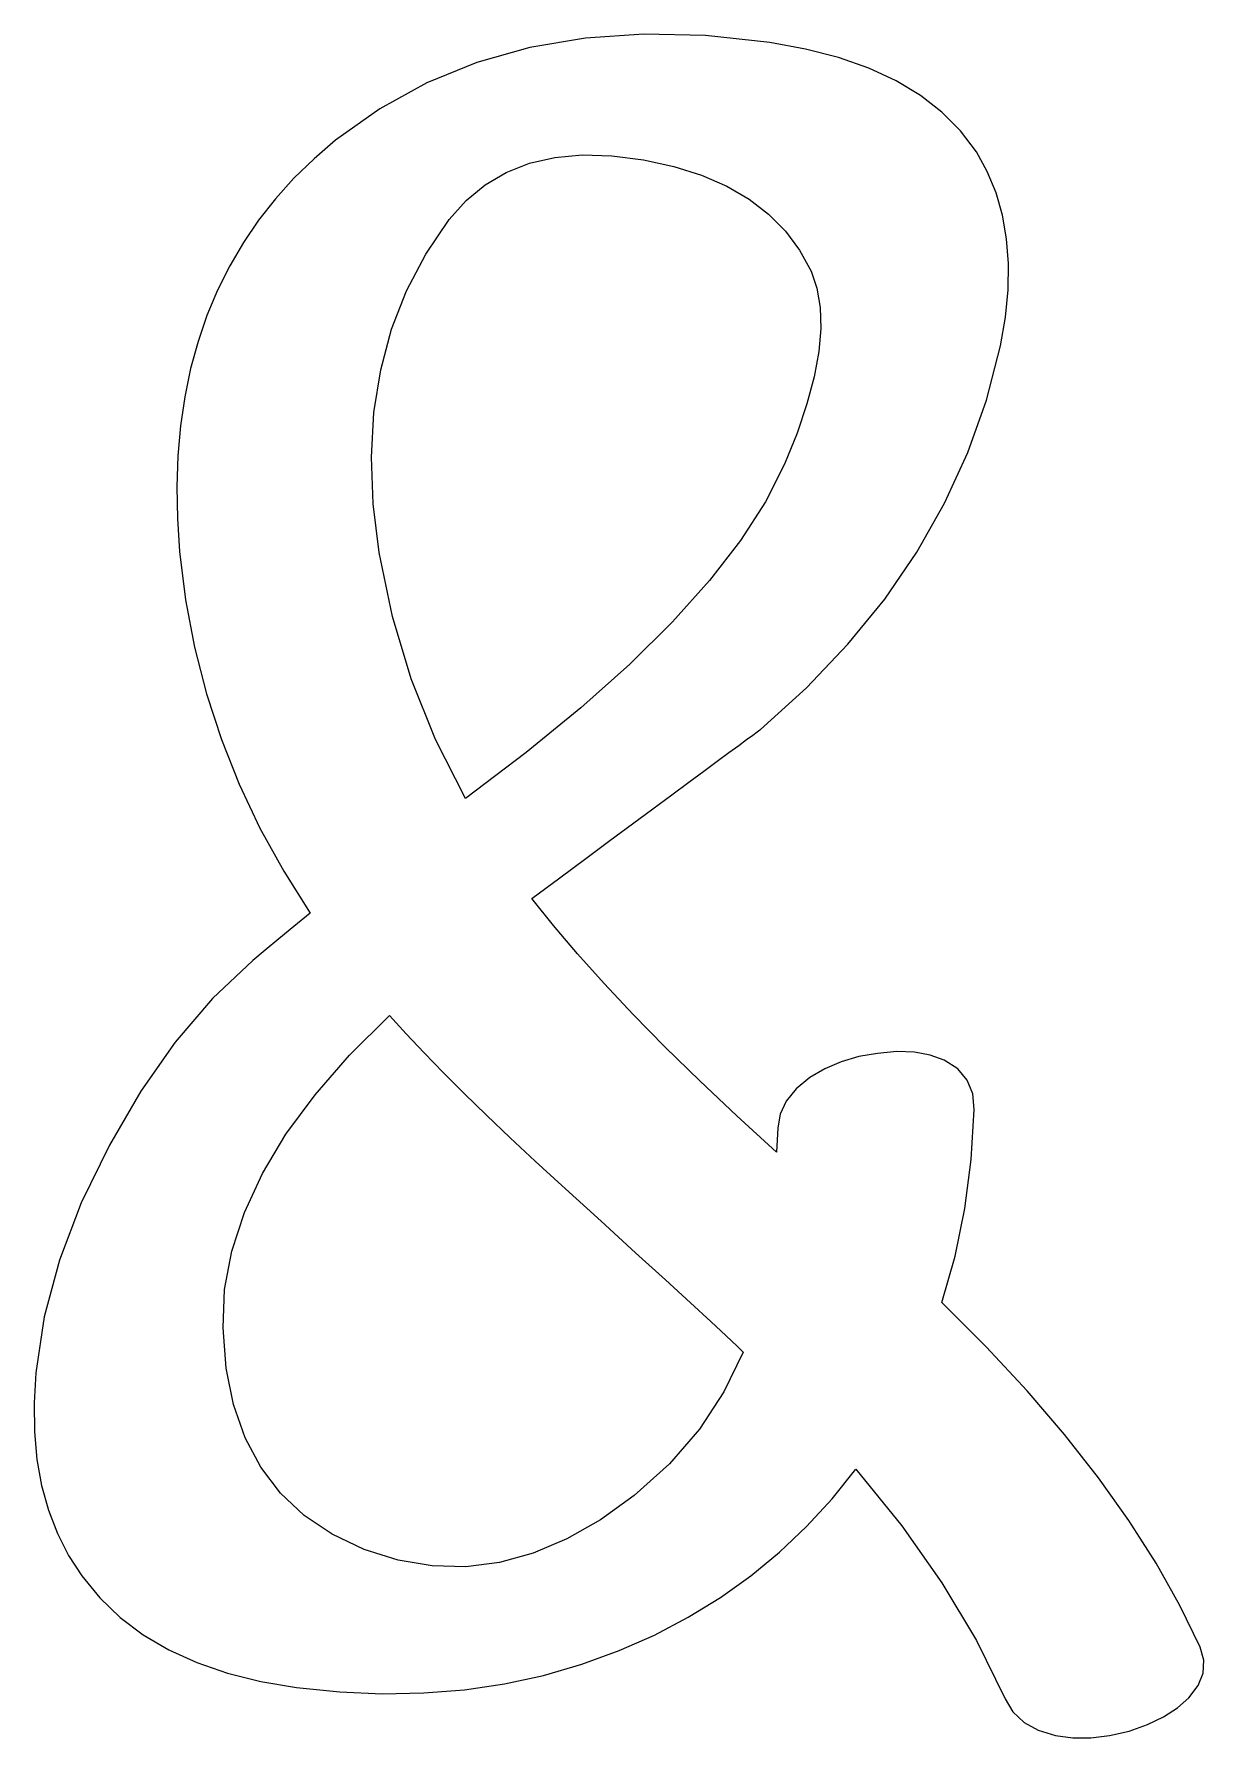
# Model space of a CAD drawing. Extents: x 0 to 14.2, y -0.7 to 19.9.
import ezdxf

# ---------------------------------------------------------------- set-up
doc = ezdxf.new("R2010")
doc.units = 0
doc.layers.get('0').update_dxf_attribs({"linetype": 'CONTINUOUS'})

msp = doc.modelspace()

# ---------------------------------------------------------------- linework, layer by layer
at = {"color": 0}
for p, q in [((6.674, 19.861), (6, 19.747)), ((7.382, 19.909), (6.674, 19.861)), ((8.125, 19.89), (7.382, 19.909)), ((8.903, 19.806), (8.125, 19.89)), ((9.337, 19.727), (8.903, 19.806)), ((6, 19.747), (5.361, 19.566)), ((9.736, 19.624), (9.337, 19.727)), ((10.101, 19.496), (9.736, 19.624)), ((5.361, 19.566), (4.757, 19.319)), ((10.431, 19.344), (10.101, 19.496)), ((4.757, 19.319), (4.187, 19.005)), ((10.726, 19.166), (10.431, 19.344)), ((10.986, 18.964), (10.726, 19.166)), ((4.187, 19.005), (3.653, 18.625)), ((11.212, 18.738), (10.986, 18.964)), ((3.653, 18.625), (3.392, 18.401)), ((11.403, 18.486), (11.212, 18.738)), ((3.392, 18.401), (3.149, 18.165)), ((5.716, 18.237), (5.997, 18.347)), ((5.997, 18.347), (6.303, 18.418)), ((6.303, 18.418), (6.635, 18.448)), ((6.635, 18.448), (6.992, 18.438)), ((6.992, 18.438), (7.375, 18.389)), ((7.375, 18.389), (7.744, 18.307)), ((11.535, 18.246), (11.403, 18.486)), ((3.149, 18.165), (2.926, 17.917)), ((5.461, 18.087), (5.716, 18.237)), ((7.744, 18.307), (8.08, 18.201)), ((8.08, 18.201), (8.383, 18.069)), ((11.64, 17.99), (11.535, 18.246)), ((5.232, 17.897), (5.461, 18.087)), ((8.383, 18.069), (8.653, 17.913)), ((11.717, 17.72), (11.64, 17.99)), ((2.926, 17.917), (2.722, 17.658)), ((5.028, 17.667), (5.232, 17.897)), ((8.653, 17.913), (8.89, 17.732)), ((8.89, 17.732), (9.094, 17.527)), ((11.767, 17.434), (11.717, 17.72)), ((2.722, 17.658), (2.537, 17.387)), ((4.744, 17.248), (5.028, 17.667)), ((9.094, 17.527), (9.265, 17.297)), ((2.537, 17.387), (2.372, 17.106)), ((11.79, 17.133), (11.767, 17.434)), ((2.372, 17.106), (2.225, 16.812)), ((4.511, 16.806), (4.744, 17.248)), ((9.265, 17.297), (9.403, 17.042)), ((11.786, 16.817), (11.79, 17.133)), ((9.403, 17.042), (9.474, 16.835)), ((2.225, 16.812), (2.097, 16.507)), ((4.329, 16.339), (4.511, 16.806)), ((9.474, 16.835), (9.513, 16.604)), ((11.754, 16.485), (11.786, 16.817)), ((2.097, 16.507), (1.989, 16.19)), ((9.513, 16.604), (9.521, 16.349)), ((11.694, 16.139), (11.754, 16.485)), ((4.198, 15.847), (4.329, 16.339)), ((9.521, 16.349), (9.497, 16.069)), ((1.989, 16.19), (1.899, 15.863)), ((11.524, 15.483), (11.694, 16.139)), ((9.497, 16.069), (9.441, 15.766)), ((1.899, 15.863), (1.829, 15.523)), ((4.117, 15.332), (4.198, 15.847)), ((9.441, 15.766), (9.353, 15.438)), ((1.829, 15.523), (1.778, 15.172)), ((11.3, 14.849), (11.524, 15.483)), ((4.088, 14.792), (4.117, 15.332)), ((9.353, 15.438), (9.234, 15.085)), ((1.778, 15.172), (1.746, 14.809)), ((9.234, 15.085), (9.083, 14.708)), ((11.019, 14.237), (11.3, 14.849)), ((1.746, 14.809), (1.733, 14.435)), ((4.109, 14.227), (4.088, 14.792)), ((9.083, 14.708), (8.853, 14.253)), ((1.733, 14.435), (1.739, 14.05)), ((4.181, 13.639), (4.109, 14.227)), ((8.853, 14.253), (8.55, 13.784)), ((10.684, 13.646), (11.019, 14.237)), ((1.739, 14.05), (1.764, 13.653)), ((1.764, 13.653), (1.837, 13.068)), ((4.339, 12.865), (4.181, 13.639)), ((8.55, 13.784), (8.176, 13.3)), ((10.294, 13.077), (10.684, 13.646)), ((8.176, 13.3), (7.729, 12.802)), ((1.837, 13.068), (1.946, 12.494)), ((9.848, 12.53), (10.294, 13.077)), ((4.566, 12.111), (4.339, 12.865)), ((7.729, 12.802), (7.21, 12.29)), ((1.946, 12.494), (2.091, 11.931)), ((9.347, 12.004), (9.848, 12.53)), ((7.21, 12.29), (6.62, 11.763)), ((4.86, 11.379), (4.566, 12.111)), ((8.792, 11.5), (9.347, 12.004)), ((2.091, 11.931), (2.271, 11.379)), ((6.62, 11.763), (5.957, 11.222)), ((2.271, 11.379), (2.487, 10.837)), ((5.222, 10.667), (4.86, 11.379)), ((8.528, 11.307), (8.624, 11.378)), ((8.624, 11.378), (8.699, 11.432)), ((8.699, 11.432), (8.752, 11.471)), ((8.752, 11.471), (8.783, 11.494)), ((8.783, 11.494), (8.792, 11.5)), ((5.957, 11.222), (5.222, 10.667)), ((8.269, 11.116), (8.409, 11.22)), ((8.409, 11.22), (8.528, 11.307)), ((7.924, 10.861), (8.108, 10.997)), ((8.108, 10.997), (8.269, 11.116)), ((2.487, 10.837), (2.738, 10.306)), ((7.718, 10.709), (7.924, 10.861)), ((7.242, 10.357), (7.491, 10.541)), ((7.491, 10.541), (7.718, 10.709)), ((2.738, 10.306), (3.025, 9.787)), ((6.971, 10.156), (7.242, 10.357)), ((6.679, 9.94), (6.971, 10.156)), ((6.364, 9.707), (6.679, 9.94)), ((3.025, 9.787), (3.347, 9.278)), ((6.028, 9.458), (6.364, 9.707)), ((3.347, 9.278), (3.148, 9.117)), ((6.287, 9.131), (6.028, 9.458)), ((3.148, 9.117), (2.965, 8.969)), ((6.577, 8.787), (6.287, 9.131)), ((2.965, 8.969), (2.8, 8.832)), ((2.653, 8.708), (2.164, 8.246)), ((2.8, 8.832), (2.653, 8.708)), ((6.9, 8.428), (6.577, 8.787)), ((2.164, 8.246), (1.712, 7.719)), ((7.253, 8.052), (6.9, 8.428)), ((3.821, 7.56), (4.306, 8.042)), ((4.306, 8.042), (4.505, 7.821)), ((7.639, 7.66), (7.253, 8.052)), ((1.712, 7.719), (1.296, 7.128)), ((4.505, 7.821), (4.722, 7.59)), ((8.056, 7.253), (7.639, 7.66)), ((3.404, 7.082), (3.821, 7.56)), ((4.722, 7.59), (4.957, 7.349)), ((9.767, 7.483), (9.57, 7.398)), ((9.98, 7.544), (9.767, 7.483)), ((10.208, 7.583), (9.98, 7.544)), ((10.441, 7.604), (10.208, 7.583)), ((10.653, 7.597), (10.441, 7.604)), ((10.844, 7.562), (10.653, 7.597)), ((11.014, 7.5), (10.844, 7.562)), ((11.177, 7.395), (11.014, 7.5)), ((4.957, 7.349), (5.208, 7.097)), ((8.505, 6.829), (8.056, 7.253)), ((9.389, 7.292), (9.224, 7.155)), ((9.57, 7.398), (9.389, 7.292)), ((11.292, 7.26), (11.177, 7.395)), ((11.358, 7.096), (11.292, 7.26)), ((1.296, 7.128), (0.917, 6.472)), ((3.052, 6.605), (3.404, 7.082)), ((5.208, 7.097), (5.477, 6.835)), ((9.104, 7.007), (9.03, 6.849)), ((9.224, 7.155), (9.104, 7.007)), ((11.375, 6.903), (11.358, 7.096)), ((5.477, 6.835), (5.764, 6.562)), ((8.986, 6.389), (8.505, 6.829)), ((9.03, 6.849), (9, 6.681)), ((11.34, 6.299), (11.375, 6.903)), ((2.767, 6.132), (3.052, 6.605)), ((9, 6.681), (8.986, 6.389)), ((0.917, 6.472), (0.575, 5.774)), ((5.764, 6.562), (6.068, 6.28)), ((6.068, 6.28), (6.389, 5.986)), ((11.264, 5.708), (11.34, 6.299)), ((2.549, 5.661), (2.767, 6.132)), ((6.389, 5.986), (6.864, 5.554)), ((0.575, 5.774), (0.312, 5.083)), ((2.397, 5.193), (2.549, 5.661)), ((11.146, 5.132), (11.264, 5.708)), ((6.864, 5.554), (7.281, 5.173)), ((2.311, 4.727), (2.397, 5.193)), ((7.281, 5.173), (7.641, 4.844)), ((0.312, 5.083), (0.13, 4.399)), ((10.986, 4.569), (11.146, 5.132)), ((7.641, 4.844), (7.944, 4.566)), ((2.292, 4.264), (2.311, 4.727)), ((7.944, 4.566), (8.19, 4.34)), ((11.521, 4.033), (10.986, 4.569)), ((0.13, 4.399), (0.028, 3.722)), ((8.19, 4.34), (8.378, 4.166)), ((2.331, 3.778), (2.292, 4.264)), ((8.378, 4.166), (8.51, 4.043)), ((8.583, 3.972), (8.35, 3.489)), ((8.51, 4.043), (8.583, 3.972)), ((12.015, 3.502), (11.521, 4.033)), ((0.028, 3.722), (0.006, 3.356)), ((2.419, 3.336), (2.331, 3.778)), ((0.006, 3.356), (0.01, 3.006)), ((2.558, 2.936), (2.419, 3.336)), ((8.35, 3.489), (8.052, 3.038)), ((12.467, 2.974), (12.015, 3.502)), ((0.01, 3.006), (0.041, 2.673)), ((2.747, 2.58), (2.558, 2.936)), ((8.052, 3.038), (7.69, 2.621)), ((12.879, 2.451), (12.467, 2.974)), ((0.041, 2.673), (0.097, 2.358)), ((2.985, 2.266), (2.747, 2.58)), ((7.69, 2.621), (7.264, 2.236)), ((9.657, 2.196), (9.944, 2.556)), ((9.944, 2.556), (10.5, 1.872)), ((0.097, 2.358), (0.18, 2.059)), ((13.248, 1.933), (12.879, 2.451)), ((3.273, 1.996), (2.985, 2.266)), ((7.264, 2.236), (6.857, 1.943)), ((9.349, 1.861), (9.657, 2.196)), ((0.18, 2.059), (0.288, 1.777)), ((3.612, 1.768), (3.273, 1.996)), ((6.857, 1.943), (6.451, 1.711)), ((9.021, 1.55), (9.349, 1.861)), ((10.5, 1.872), (10.986, 1.181)), ((13.577, 1.418), (13.248, 1.933)), ((0.288, 1.777), (0.423, 1.512)), ((4, 1.583), (3.612, 1.768)), ((6.451, 1.711), (6.043, 1.539)), ((0.423, 1.512), (0.583, 1.264)), ((4.41, 1.454), (4, 1.583)), ((4.819, 1.385), (4.41, 1.454)), ((6.043, 1.539), (5.635, 1.427)), ((8.674, 1.264), (9.021, 1.55)), ((0.583, 1.264), (0.8, 1)), ((5.227, 1.376), (4.819, 1.385)), ((5.635, 1.427), (5.227, 1.376)), ((8.306, 1.002), (8.674, 1.264)), ((13.865, 0.908), (13.577, 1.418)), ((10.986, 1.181), (11.403, 0.483)), ((0.8, 1), (1.048, 0.763)), ((7.918, 0.764), (8.306, 1.002)), ((14.111, 0.403), (13.865, 0.908)), ((1.048, 0.763), (1.326, 0.554)), ((7.511, 0.55), (7.918, 0.764)), ((1.326, 0.554), (1.635, 0.372)), ((7.083, 0.361), (7.511, 0.55)), ((11.403, 0.483), (11.75, -0.222)), ((1.635, 0.372), (1.975, 0.217)), ((1.975, 0.217), (2.346, 0.089)), ((6.63, 0.196), (7.083, 0.361)), ((14.155, 0.245), (14.111, 0.403)), ((14.146, 0.09), (14.155, 0.245)), ((2.346, 0.089), (2.748, -0.011)), ((5.695, -0.04), (6.167, 0.062)), ((6.167, 0.062), (6.63, 0.196)), ((14.085, -0.061), (14.146, 0.09)), ((2.748, -0.011), (3.181, -0.083)), ((3.181, -0.083), (3.703, -0.137)), ((3.703, -0.137), (4.216, -0.16)), ((4.216, -0.16), (4.719, -0.151)), ((4.719, -0.151), (5.212, -0.111)), ((5.212, -0.111), (5.695, -0.04)), ((13.972, -0.208), (14.085, -0.061)), ((11.75, -0.222), (11.845, -0.38)), ((11.845, -0.38), (11.979, -0.507)), ((13.667, -0.441), (13.833, -0.332)), ((13.833, -0.332), (13.972, -0.208)), ((11.979, -0.507), (12.151, -0.602)), ((12.151, -0.602), (12.361, -0.667)), ((13.012, -0.667), (13.25, -0.611)), ((13.25, -0.611), (13.472, -0.534)), ((13.472, -0.534), (13.667, -0.441)), ((12.361, -0.667), (12.568, -0.694)), ((12.568, -0.694), (12.785, -0.694)), ((12.785, -0.694), (13.012, -0.667))]:
    msp.add_line(p, q, dxfattribs=at)

doc.saveas('drawing.dxf')
